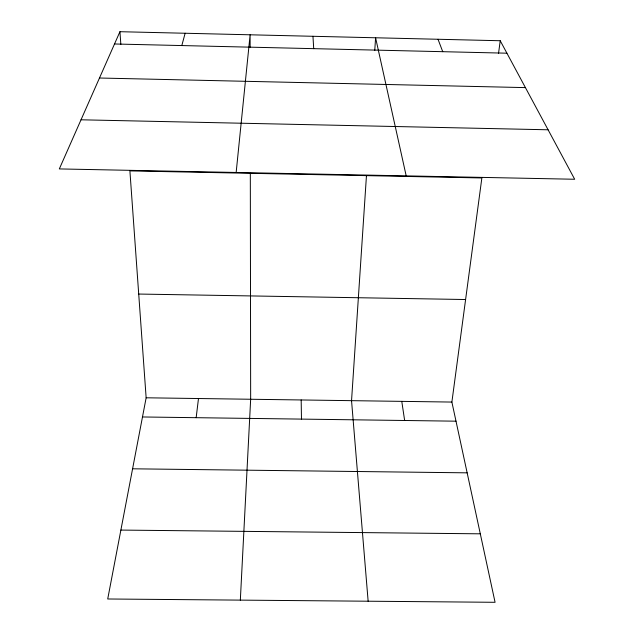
<?xml version="1.0" encoding="UTF-8"?>
<svg xmlns="http://www.w3.org/2000/svg" width="634" height="634" viewBox="0 0 634 634"><rect width="100%" height="100%" fill="white"/><g stroke="black" fill="none" stroke-linecap="round" stroke-linejoin="round"><path stroke-width="0.95" d="M240.334 600.121L250.66 399.254L250.319 173.304M366.46 175.634L351.545 400.664L368.14 601.214M374.749 50.53L375.59 37.778L406.196 175.88M236.157 172.464L250.113 34.799L250.129 47.605M196.16 417.687L198.482 398.524M451.884 402.067L481.864 177.948L129.899 170.895L146.145 397.795L107.717 598.987L495.075 602.3L451.884 402.067L146.145 397.795M498.53 53.43L500.226 40.742L119.937 31.7L59.319 168.921L574.681 179.256L500.226 40.742M181.807 45.569L185.136 33.253M120.88 530.079L480.303 533.82M132.585 468.803L467.147 472.837M142.484 416.966L456.004 421.182M138.719 294.049L465.602 299.525M81.017 119.794L548.085 129.788M114.508 43.984L506.915 53.193M99.475 78.014L525.42 87.611M438.015 39.268L442.738 51.687M401.782 401.37L404.643 420.485M119.937 31.7L120.848 44.404M312.958 36.289L313.711 48.66M301.174 399.959L301.475 419.098"/></g></svg>
